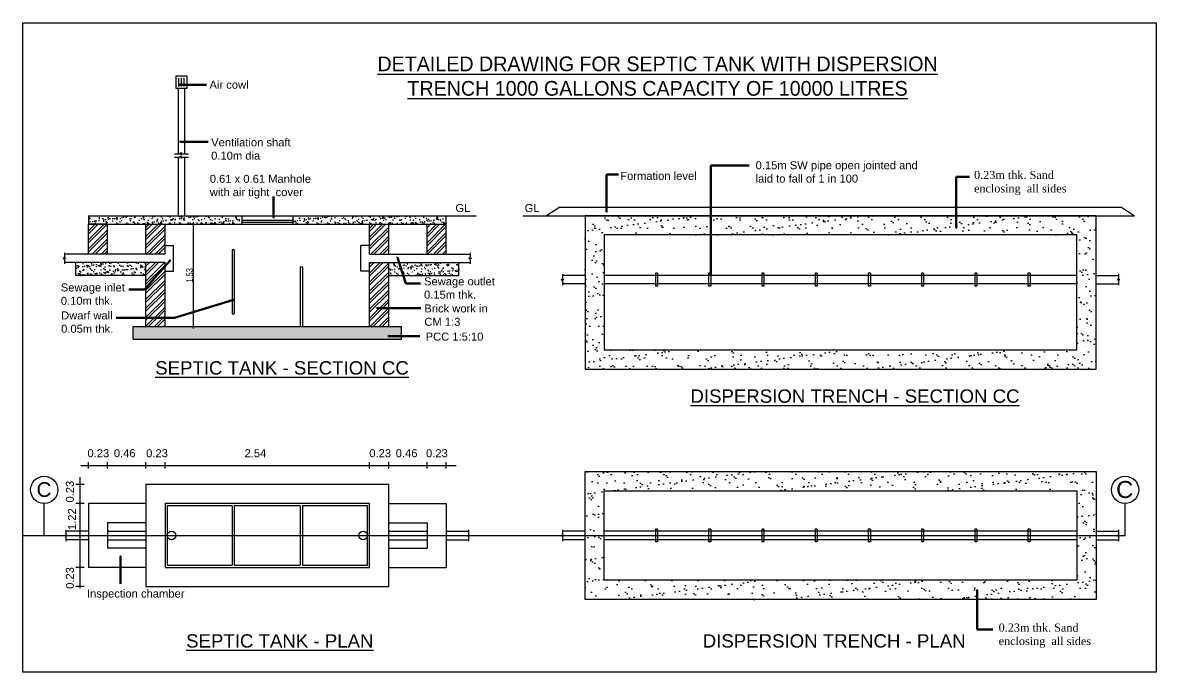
# Model space of a CAD drawing. Header units: metres. Extents: x 13627 to 13863, y 9458 to 9526.
# Drawn here: x 13851.06 to 13863.3, y 9502.87 to 9509.89 of the extents above; entities that cross this region are included whole.
import ezdxf

# ---------------------------------------------------------------- set-up
doc = ezdxf.new("R2010")
doc.units = ezdxf.units.M
doc.header["$LTSCALE"] = 150
doc.header["$PDMODE"] = 35
doc.linetypes.add('ACAD_ISO04W100', pattern=[30, 24, -3, 0, -3])
doc.linetypes.add('DOT2', pattern=[0.125, 0, -0.125])
doc.layers.get('0').update_dxf_attribs({"linetype": 'CONTINUOUS'})
doc.layers.get('DEFPOINTS').update_dxf_attribs({"color": 1, "linetype": 'CONTINUOUS'})
doc.layers.add('AR_WALL', color=7, linetype='CONTINUOUS', lineweight=40)
doc.layers.add('DIM', color=7, linetype='CONTINUOUS')
doc.layers.add('WALL', color=7, linetype='CONTINUOUS')
doc.styles.add('00', font='romantic.ttf')
doc.styles.add('Arial', font='arial.ttf', dxfattribs={"width": 0.8})
doc.styles.add('bold', font='arial.ttf')
doc.styles.add('book anti', font='BKANT.TTF')
doc.styles.add('regular', font='arial.ttf', dxfattribs={"height": 15})
doc.styles.add('ROMANS', font='sanss___.ttf', dxfattribs={"width": 0.95})
doc.dimstyles.new('Copy of vi', dxfattribs={"dimscale": 0, "dimtxt": 12, "dimasz": 1, "dimexe": 0.1875, "dimexo": 0.0625, "dimgap": 1, "dimtad": 1, "dimdec": 1, "dimrnd": 0.5, "dimzin": 3, "dimdsep": 46, "dimlunit": 4, "dimtxsty": 'ROMANS', "dimblk1": 'ARR', "dimblk2": 'ARR', "dimsah": 1, "dimcen": 0.0625, "dimdle": 5.5, "dimse1": 1, "dimse2": 1, "dimclrd": 11, "dimclre": 9, "dimclrt": 2, "dimadec": 0, "dimazin": 0, "dimtfac": 0.6, "dimtdec": 1, "dimtmove": 2, "dimatfit": 3, "dimldrblk": 'A', "dimfxl": 0, "dimtolj": 1, "dimtzin": 2, "dimarcsym": 0})
doc.dimstyles.get("Standard").update_dxf_attribs({"dimtxt": 0.1, "dimasz": 0.1, "dimexe": 0.03, "dimexo": 0.01, "dimgap": 0.01, "dimtad": 1, "dimzin": 3, "dimdsep": 46, "dimtxsty": 'Arial', "dimblk": 'ARCHTICK', "dimcen": 0.0625, "dimdle": 0.03, "dimclrd": 256, "dimclre": 9, "dimclrt": 256, "dimadec": 0, "dimazin": 0, "dimtfac": 0.6, "dimtofl": 0, "dimtmove": 1, "dimatfit": 3, "dimldrblk": 'OPEN90', "dimfxl": 0, "dimtolj": 1, "dimtzin": 0, "dimlwd": -1, "dimlwe": -1, "dimarcsym": 0})
pattern_1 = [(37.50000000000001, (0, 0), (-0.0032000625919681, 0.0978826474658685), [0, -0.07721599999999999, 0, -0.08636, 0, -0.08255]), (7.499999999999999, (0, 0), (0.0899046566276005, 0.1433650201136709), [0, -0.041656, 0, -0.069596, 0, -0.02667]), (327.5, (-0.0624840000000404, 0), (0.1581984740482916, 0.0002874369357092), [0, -0.0254, 0, -0.09144, 0, -0.11938]), (317.5, (-0.0624840000000404, 0), (0.1527112904944594, 0.0445858646514433), [0, -0.0127, 0, -0.059944, 0, -0.06858])]
pattern_2 = [(45, (0, 0), (-0.0673519209080187, 0.0673519209080187), []), (45, (0.0449012999997649, 0), (-0.0673519209080187, 0.0673519209080187), [])]
pattern_3 = [(37.50000000000001, (0, 0), (-0.0080001564799202, 0.2447066186646712), [0, -0.19304, 0, -0.2159, 0, -0.206375]), (7.499999999999999, (0, 0), (0.2247616415690013, 0.3584125502841771), [0, -0.10414, 0, -0.17399, 0, -0.066675]), (327.5, (-0.1562099999991915, 0), (0.395496185120729, 0.0007185923392729), [0, -0.0635, 0, -0.2286, 0, -0.29845]), (317.5, (-0.1562099999991915, 0), (0.3817782262361486, 0.1114646616286081), [0, -0.03175, 0, -0.14986, 0, -0.17145])]

# ---------------------------------------------------------------- blocks, each defined once
blk = doc.blocks.new('A')
at = {"layer": 'DIM', "color": 9, "linetype": 'ByBlock'}
for p, q in [((-0.128192039886966, 0), (0.1281920398869776, 0)), ((-0.0762, -0.0762), (0.0762, 0.0762)), ((0, 0.1281920398869776), (0, -0.128192039886966))]:
    blk.add_line(p, q, dxfattribs=at)
blk = doc.blocks.new('ARROW')
at = {"layer": 'WALL'}
blk.add_blockref('A', (0, 0), dxfattribs=at)
blk = doc.blocks.new('ARR')
at = {"layer": 'DIM'}
blk.add_blockref('ARROW', (0, 0), dxfattribs=at)
blk = doc.blocks.new('_ArchTick')
at = {"color": 0, "linetype": 'ByBlock', "const_width": 0.00381}
blk.add_lwpolyline([(-0.0127, -0.0127), (0.0127, 0.0127)], dxfattribs=at)
blk = doc.blocks.new('*D184')
blk.add_line((13902.15308219535, 9462.838146976723), (13902.15308219535, 9464.43089790395))
at = {"color": 9, "linetype": 'DOT2'}
for p, q in [((13902.15308219535, 9464.400897903948), (13902.18308219535, 9464.400897903948)), ((13902.15308219535, 9462.868146976725), (13902.18308219535, 9462.868146976725))]:
    blk.add_line(p, q, dxfattribs=at)
at = {"layer": 'DEFPOINTS', "color": 0}
for p in [(13901.72543839079, 9464.400897903948), (13902.15308219535, 9464.400897903948), (13901.72543839079, 9462.868146976725)]:
    blk.add_point(p, dxfattribs=at)
at = {"xscale": 0.1, "yscale": 0.1, "zscale": 0.1}
for p, rotation in [((13902.15308219535, 9464.400897903948), 90), ((13902.15308219535, 9462.868146976725), 270)]:
    blk.add_blockref('_ArchTick', p, dxfattribs=dict(at, rotation=rotation))
at = {"insert": (13902.09199079016, 9463.634522440341), "char_height": 0.1, "attachment_point": 5, "rotation": 90, "style": 'Arial'}
blk.add_mtext('\\A1;1.53', dxfattribs=at)
blk = doc.blocks.new('_Open90')
at = {"layer": 'AR_WALL', "color": 0, "lineweight": -2}
for p, q in [((0, 0), (-0.0254, 0)), ((-0.0127, 0.0127), (0, 0)), ((0, 0), (-0.0127, -0.0127))]:
    blk.add_line(p, q, dxfattribs=at)
blk = doc.blocks.new('SEPTIC TANK')
h = blk.add_hatch()
h.set_pattern_fill('AR-SAND', scale=0.002)
h.set_pattern_definition(pattern_1)
h.paths.add_polyline_path([(80.70832961690212, -8.16850555831661), (78.40920322606325, -8.16850555831661), (78.40920322606325, -8.29623480225382), (80.70832961690212, -8.29623480225382)])
h = blk.add_hatch()
h.set_pattern_fill('ANSI32', color=256, scale=0.01)
h.set_pattern_definition(pattern_2)
h.paths.add_polyline_path([(78.69659402491925, -8.29623480225382), (78.40920322606325, -8.29623480225382), (78.40920322606325, -8.743287156026781), (78.69659402491925, -8.743287156026781)])
h = blk.add_hatch()
h.set_pattern_fill('ANSI32', color=256, scale=0.01)
h.set_pattern_definition(pattern_2)
h.paths.add_polyline_path([(79.5587664214836, -8.29623480225382), (79.27137562262759, -8.29623480225382), (79.27137562262759, -8.743287156026781), (79.5587664214836, -8.743287156026781)])
h = blk.add_hatch()
h.set_pattern_fill('AR-SAND', scale=0.002)
h.set_pattern_definition(pattern_1)
h.paths.add_polyline_path([(83.77383147135151, -8.16850555831661), (81.47470508051445, -8.16850555831661), (81.47470508051445, -8.29623480225382), (83.77383147135151, -8.29623480225382)])
h = blk.add_hatch()
h.set_pattern_fill('ANSI32', color=256, scale=0.01)
h.set_pattern_definition(pattern_2)
h.paths.add_polyline_path([(82.91165907478717, -8.29623480225382), (82.624268275933, -8.29623480225382), (82.62426827593117, -8.743287156026781), (82.91165907478717, -8.743287156026781)])
h = blk.add_hatch()
h.set_pattern_fill('ANSI32', color=256, scale=0.01)
h.set_pattern_definition(pattern_2)
h.paths.add_polyline_path([(83.77383147135151, -8.29623480225382), (83.48644067249734, -8.29623480225382), (83.48644067249734, -8.743287156026781), (83.77383147135151, -8.743287156026781)])
h = blk.add_hatch()
h.set_pattern_fill('AR-SAND', scale=0.005)
h.set_pattern_definition(pattern_3)
h.paths.add_polyline_path([(93.52095770535198, -8.16850555831661), (85.85720306922849, -8.16850555831661), (85.85720306922849, -10.46763194915547), (93.52095770535198, -10.46763194915547)])
h.paths.add_polyline_path([(93.2335669064978, -10.1802411503013), (86.1445938680827, -10.1802411503013), (86.1445938680827, -8.455896357172605), (93.2335669064978, -8.455896357172605)], flags=16)
h = blk.add_hatch()
h.set_pattern_fill('AR-SAND', scale=0.002)
h.set_pattern_definition(pattern_1)
h.paths.add_polyline_path([(79.27137562262759, -8.871016399962171), (78.21760936016108, -8.871016399962171), (78.21760936016108, -9.06261026586435), (79.27137562262759, -9.06261026586435)])
h = blk.add_hatch()
h.set_pattern_fill('ANSI32', color=256, scale=0.01)
h.set_pattern_definition(pattern_2)
h.paths.add_polyline_path([(79.5587664214836, -8.871016399962171), (79.27137562262759, -8.871016399962171), (79.27137562262759, -9.828985729478516), (79.5587664214836, -9.828985729478516)])
h = blk.add_hatch()
h.set_pattern_fill('ANSI32', color=256, scale=0.01)
h.set_pattern_definition(pattern_2)
h.paths.add_polyline_path([(82.91165907478717, -8.871016399962171), (82.624268275933, -8.871016399962171), (82.624268275933, -9.828985729478516), (82.91165907478717, -9.828985729478516)])
h = blk.add_hatch()
h.set_pattern_fill('AR-SAND', scale=0.002)
h.set_pattern_definition(pattern_1)
h.paths.add_polyline_path([(83.96542533725551, -8.871016399962171), (82.91165907478717, -8.871016399962171), (82.91165907478717, -9.06261026586435), (83.96542533725551, -9.06261026586435)])
h = blk.add_hatch()
h.set_pattern_fill('AR-SAND', scale=0.002)
h.set_pattern_definition(pattern_1)
h.paths.add_polyline_path([(83.10325294068934, -9.828985729478516), (79.07978175672544, -9.828985729478516), (79.07978175672544, -10.02057959538069), (83.10325294068934, -10.02057959538069)])
h = blk.add_hatch()
h.set_pattern_fill('AR-SAND', scale=0.005)
h.set_pattern_definition(pattern_3)
h.paths.add_polyline_path([(93.52095770535198, -12.00624856127615), (85.85720306922849, -12.00624856127615), (85.85720306922849, -13.92218722030702), (93.52095770535198, -13.92218722030702)])
h.paths.add_polyline_path([(93.2335669064978, -13.63479642145285), (86.1445938680827, -13.63479642145285), (86.1445938680827, -12.29363936013033), (93.2335669064978, -12.29363936013033)], flags=16)
for p, q in [((77.42237973983718, -5.27207743195504), (94.42480334408356, -5.27207743195504)), ((77.42237973983718, -15.0161156001941), (77.42237973983718, -5.27207743195504)), ((94.42480334408356, -5.27207743195504), (94.42480334408356, -15.0161156001941)), ((79.72690955597498, -6.26158179910999), (79.72690955597498, -6.069987933205991)), ((79.72690955597498, -6.069987933205991), (79.88657111089378, -6.069987933205991)), ((79.76449064874942, -6.231367948294062), (79.76449064874942, -6.104789783674276)), ((79.8067403334353, -6.231367948294062), (79.8067403334353, -6.104789783674276)), ((79.8460761269198, -6.231367948294062), (79.8460761269198, -6.104789783674276)), ((79.88657111089378, -6.069987933205991), (79.88657111089378, -6.26158179910999)), ((79.88657111089378, -6.26158179910999), (79.72690955597498, -6.26158179910999)), ((79.7588418669602, -7.239779941493907), (79.7588418669602, -6.26158179910999)), ((79.85463879991039, -7.239779941493907), (79.85463879991039, -6.26158179910999)), ((79.7004726890773, -7.239779941493907), (79.78441847373142, -7.239779941493907)), ((79.7004726890773, -7.286944972374838), (79.78441847373142, -7.286944972374838)), ((79.7588418669602, -8.16850555831661), (79.7588418669602, -7.286944972374838)), ((79.81474151087788, -7.239779941493907), (79.90947648784096, -7.239779941493907)), ((79.81474151087788, -7.286944972374838), (79.90947648784096, -7.286944972374838)), ((79.85463879991039, -8.16850555831661), (79.85463879991039, -7.286944972374838)), ((85.47746381484103, -8.040776314381217), (85.27866816438109, -8.16850555831661)), ((85.47746381484103, -8.040776314381217), (93.90069695974123, -8.040776314381217)), ((93.90069695974123, -8.040776314381217), (94.09949261020122, -8.16850555831661)), ((78.40920322606325, -8.16850555831661), (83.77383147135151, -8.16850555831661)), ((78.40920322606325, -8.16850555831661), (78.40920322606325, -8.29623480225382)), ((78.69659402491925, -8.29623480225382), (78.40920322606325, -8.29623480225382)), ((78.40920322606325, -8.29623480225382), (83.77383147135151, -8.29623480225382)), ((78.40920322606325, -8.743287156026781), (78.40920322606325, -8.29623480225382)), ((78.69659402491925, -8.743287156026781), (78.69659402491925, -8.29623480225382)), ((79.27137562262759, -8.743287156026781), (79.27137562262759, -8.29623480225382)), ((79.27137562262759, -8.29623480225382), (79.5587664214836, -8.29623480225382)), ((79.5587664214836, -8.743287156026781), (79.5587664214836, -8.29623480225382)), ((80.70832961690212, -8.16850555831661), (80.70832961690212, -8.29623480225382)), ((80.70832961690212, -8.232370180285216), (81.47470508051445, -8.232370180285216)), ((80.70832961690212, -8.264302491268607), (81.47470508051445, -8.264302491268607)), ((81.47470508051445, -8.16850555831661), (81.47470508051445, -8.29623480225382)), ((82.62426827593117, -8.743287156026781), (82.624268275933, -8.29623480225382)), ((82.624268275933, -8.29623480225382), (82.91165907478717, -8.29623480225382)), ((82.91165907478717, -8.743287156026781), (82.91165907478717, -8.29623480225382)), ((83.48644067249734, -8.29623480225382), (83.77383147135151, -8.29623480225382)), ((83.48644067249734, -8.745093693232773), (83.48644067249734, -8.29623480225382)), ((83.77383147135151, -8.29623480225382), (83.77383147135151, -8.16850555831661)), ((83.77383147135151, -8.16850555831661), (84.22382698104593, -8.16850555831661)), ((83.77383147135151, -8.743287156026781), (83.77383147135151, -8.29623480225382)), ((84.92537578157135, -8.16850555831661), (94.09949261020122, -8.16850555831661)), ((93.52095770535198, -8.16850555831661), (85.85720306922849, -8.16850555831661)), ((85.85720306922849, -8.16850555831661), (85.85720306922849, -10.46763194915547)), ((93.52095770535198, -10.46763194915547), (93.52095770535198, -8.16850555831661)), ((93.2335669064978, -8.455896357172605), (86.1445938680827, -8.455896357172605)), ((86.1445938680827, -8.455896357172605), (86.1445938680827, -10.18024115029948)), ((93.2335669064978, -10.18024115029948), (93.2335669064978, -8.455896357172605)), ((79.5587664214836, -8.743287156026781), (79.5587664214836, -8.615557912091388)), ((79.5587664214836, -8.615557912091388), (79.68649566541717, -8.615557912091388)), ((79.68649566541717, -8.998745643897564), (79.68649566541717, -8.615557912091388)), ((82.4965390319976, -8.998745643897564), (82.4965390319976, -8.615557912091388)), ((82.62426827593117, -8.615557912091388), (82.4965390319976, -8.615557912091388)), ((82.62426827593117, -8.743287156026781), (82.62426827593117, -8.615557912091388)), ((78.05007728328019, -8.724132463927162), (78.05007728328019, -8.79329301756843)), ((79.5587664214836, -8.743287156026781), (78.05007728328019, -8.743287156026781)), ((78.05007728328019, -8.818755929838511), (78.05007728328019, -8.889323016293927)), ((80.56463421747323, -8.679422534059995), (80.56463421747323, -9.63739186357452)), ((80.59656652845844, -8.679422534059995), (80.56463421747323, -8.679422534059995)), ((80.59656652845844, -8.679422534059995), (80.59656652845844, -9.63739186357452)), ((82.62426827593117, -8.743287156026781), (84.13295741413638, -8.743287156026781)), ((84.13295741413638, -8.724132463927162), (84.13295741413638, -8.79329301756843)), ((84.13295741413638, -8.818755929838511), (84.13295741413638, -8.889323016293927)), ((79.5587664214836, -8.871016399962171), (78.05007728328019, -8.871016399962171)), ((79.27137562262759, -8.871016399962171), (78.21760936016108, -8.871016399962171)), ((78.21760936016108, -9.06261026586435), (78.21760936016108, -8.871016399962171)), ((79.27137562262759, -9.828985729478516), (79.27137562262759, -8.871016399962171)), ((79.5587664214836, -9.828985729478516), (79.5587664214836, -8.871016399962171)), ((79.5587664214836, -8.998745643897564), (79.68649566541717, -8.998745643897564)), ((81.58646816895816, -8.934881021930776), (81.58646816895816, -9.828985729478516)), ((81.58646816895816, -8.934881021930776), (81.61840047994156, -8.934881021930776)), ((81.61840047994156, -8.934881021930776), (81.61840047994156, -9.828985729478516)), ((82.62426827593117, -8.998745643897564), (82.4965390319976, -8.998745643897564)), ((82.624268275933, -9.828985729478516), (82.624268275933, -8.871016399962171)), ((82.62426827593117, -8.871016399962171), (84.13295741413638, -8.871016399962171)), ((82.91165907478717, -9.828985729478516), (82.91165907478717, -8.871016399962171)), ((82.91165907478717, -8.871016399962171), (83.96542533725551, -8.871016399962171)), ((83.96542533725551, -9.06261026586435), (83.96542533725551, -8.871016399962171)), ((79.27137562262759, -9.06261026586435), (78.21760936016108, -9.06261026586435)), ((82.91165907478717, -9.06261026586435), (83.96542533725551, -9.06261026586435)), ((85.52011023208615, -9.043455573764732), (85.52011023208615, -9.112616127407819)), ((85.85720306922849, -9.06261026586435), (85.52011023208615, -9.06261026586435)), ((85.52011023208615, -9.138079039677905), (85.52011023208615, -9.208646126133317)), ((93.2335669064978, -9.06261026586435), (86.1445938680827, -9.06261026586435)), ((86.91096933169683, -9.030677954880957), (86.91096933169683, -9.222271820784952)), ((86.94290164268023, -9.030677954880957), (86.91096933169683, -9.030677954880957)), ((86.94290164268023, -9.030677954880957), (86.94290164268023, -9.222271820784952)), ((87.70927710629257, -9.030677954880957), (87.70927710629257, -9.222271820784952)), ((87.74120941727777, -9.030677954880957), (87.70927710629257, -9.030677954880957)), ((87.74120941727777, -9.030677954880957), (87.74120941727777, -9.222271820784952)), ((88.50758488088832, -9.030677954880957), (88.50758488088832, -9.222271820784952)), ((88.5395171918717, -9.030677954880957), (88.50758488088832, -9.030677954880957)), ((88.5395171918717, -9.030677954880957), (88.5395171918717, -9.222271820784952)), ((89.30589265548404, -9.030677954880957), (89.30589265548404, -9.222271820784952)), ((89.33782496646745, -9.030677954880957), (89.30589265548404, -9.030677954880957)), ((89.33782496646745, -9.030677954880957), (89.33782496646745, -9.222271820784952)), ((90.10420043008163, -9.030677954880957), (90.10420043008163, -9.222271820784952)), ((90.13613274106501, -9.030677954880957), (90.10420043008163, -9.030677954880957)), ((90.13613274106501, -9.030677954880957), (90.13613274106501, -9.222271820784952)), ((90.90250820467735, -9.030677954880957), (90.90250820467735, -9.222271820784952)), ((90.93444051566077, -9.030677954880957), (90.90250820467735, -9.030677954880957)), ((90.93444051566077, -9.030677954880957), (90.93444051566077, -9.222271820784952)), ((91.70081597927307, -9.030677954880957), (91.70081597927307, -9.222271820784952)), ((91.73274829025648, -9.030677954880957), (91.70081597927307, -9.030677954880957)), ((91.73274829025648, -9.030677954880957), (91.73274829025648, -9.222271820784952)), ((92.49912375387069, -9.030677954880957), (92.49912375387069, -9.222271820784952)), ((92.53105606485224, -9.030677954880957), (92.49912375387069, -9.030677954880957)), ((92.53105606485224, -9.030677954880957), (92.53105606485224, -9.222271820784952)), ((93.52095770535198, -9.06261026586435), (93.85805054249614, -9.06261026586435)), ((93.85805054249614, -9.043455573764732), (93.85805054249614, -9.112616127407819)), ((93.85805054249614, -9.138079039677905), (93.85805054249614, -9.208646126133317)), ((85.85720306922849, -9.19033950980156), (85.52011023208615, -9.19033950980156)), ((93.2335669064978, -9.19033950980156), (86.1445938680827, -9.19033950980156)), ((86.94290164268023, -9.222271820784952), (86.91096933169683, -9.222271820784952)), ((87.74120941727777, -9.222271820784952), (87.70927710629257, -9.222271820784952)), ((88.5395171918717, -9.222271820784952), (88.50758488088832, -9.222271820784952)), ((89.33782496646745, -9.222271820784952), (89.30589265548404, -9.222271820784952)), ((90.13613274106501, -9.222271820784952), (90.10420043008163, -9.222271820784952)), ((90.93444051566077, -9.222271820784952), (90.90250820467735, -9.222271820784952)), ((91.73274829025648, -9.222271820784952), (91.70081597927307, -9.222271820784952)), ((92.53105606485224, -9.222271820784952), (92.49912375387069, -9.222271820784952)), ((93.52095770535198, -9.19033950980156), (93.85805054249614, -9.19033950980156)), ((80.56463421747323, -9.63739186357452), (80.59656652845844, -9.63739186357452)), ((79.07978175672544, -10.02057959538069), (79.07978175672544, -9.828985729478516)), ((79.07978175672544, -9.828985729478516), (83.10325294068934, -9.828985729478516)), ((83.10325294068934, -10.02057959538069), (83.10325294068934, -9.828985729478516)), ((79.07978175672544, -10.02057959538069), (83.10325294068934, -10.02057959538069)), ((86.1445938680827, -10.18024115029948), (93.2335669064978, -10.18024115029948)), ((85.85720306922849, -10.46763194915547), (93.52095770535198, -10.46763194915547)), ((78.40920322606325, -11.96038416203009), (78.40920322606325, -11.86291776300459)), ((78.69659402491925, -11.96038416203009), (78.69659402491925, -11.86291776300459)), ((79.27137562262759, -11.96038416203009), (79.27137562262759, -11.86291776300459)), ((79.5587664214836, -11.96038416203009), (79.5587664214836, -11.86291776300459)), ((82.624268275933, -11.96038416203009), (82.624268275933, -11.86291776300459)), ((82.91165907478717, -11.96038416203009), (82.91165907478717, -11.86291776300459)), ((83.48644067249734, -11.96038416203009), (83.48644067249734, -11.86291776300459)), ((83.77383147135151, -11.96038416203009), (83.77383147135151, -11.86291776300459)), ((78.2968216578738, -11.91165096251825), (83.92386828181407, -11.91165096251825)), ((78.34339377172364, -12.19784242718015), (78.22007297099117, -12.19784242718015)), ((78.2817333713574, -12.08812941758151), (78.2817333713574, -13.75341256418505)), ((79.27137562262759, -12.19784242718015), (79.27137562262759, -13.73059335440484)), ((82.91165907478717, -12.19784242718015), (79.27137562262759, -12.19784242718015)), ((82.91165907478717, -13.73059335440484), (82.91165907478717, -12.19784242718015)), ((78.34339377172364, -12.48523322603432), (78.22007297099117, -12.48523322603432)), ((79.27137562262759, -12.48523322603432), (78.40920322606325, -12.48523322603432)), ((78.40920322606325, -12.48523322603432), (78.40920322606325, -13.44320255554885)), ((79.5587664214836, -12.48523322603432), (79.5587664214836, -13.44320255554885)), ((82.624268275933, -12.48523322603432), (79.5587664214836, -12.48523322603432)), ((79.59069873246699, -12.51716553701772), (79.59069873246699, -13.41127024456546)), ((80.56463421747323, -12.51716553701772), (79.59069873246699, -12.51716553701772)), ((80.56463421747323, -12.51716553701772), (80.56463421747323, -13.41127024456546)), ((80.59656652845844, -12.51716553701772), (80.59656652845844, -13.41127024456546)), ((81.58646816895816, -12.51716553701772), (80.59656652845844, -12.51716553701772)), ((81.58646816895816, -12.51716553701772), (81.58646816895816, -13.41127024456546)), ((82.59233596494778, -12.51716553701772), (81.61840047994156, -12.51716553701772)), ((81.61840047994156, -12.51716553701772), (81.61840047994156, -13.41127024456546)), ((82.59233596494778, -13.41127024456546), (82.59233596494778, -12.51716553701772)), ((82.624268275933, -13.44320255554885), (82.624268275933, -12.48523322603432)), ((82.91165907478717, -12.48523322603432), (83.77383147135151, -12.48523322603432)), ((83.77383147135151, -12.48523322603432), (83.77383147135151, -13.44320255554885)), ((78.0721103889209, -12.88119857672427), (78.0721103889209, -12.95035913036554)), ((78.40920322606325, -12.90035326882389), (78.0721103889209, -12.90035326882389)), ((79.27137562262759, -12.7726240248885), (78.69659402491925, -12.7726240248885)), ((78.69659402491925, -12.7726240248885), (78.69659402491925, -13.15581175669467)), ((78.69659402491925, -12.90035326882389), (79.27137562262759, -12.90035326882389)), ((82.91165907478717, -12.7726240248885), (83.48644067249734, -12.7726240248885)), ((82.91165907478717, -12.90035326882389), (83.48644067249734, -12.90035326882389)), ((83.48644067249734, -12.7726240248885), (83.48644067249734, -13.15581175669467)), ((83.77383147135151, -12.90035326882389), (84.11092430849385, -12.90035326882389)), ((84.11092430849385, -12.88119857672427), (84.11092430849385, -12.95035913036554)), ((85.52011023208615, -12.88119857672427), (85.52011023208615, -12.95035913036554)), ((85.85720306922849, -12.90035326882389), (85.52011023208615, -12.90035326882389)), ((93.2335669064978, -12.90035326882389), (86.1445938680827, -12.90035326882389)), ((86.91096933169683, -12.8684209578405), (86.91096933169683, -13.06001482374268)), ((86.94290164268023, -12.8684209578405), (86.91096933169683, -12.8684209578405)), ((86.94290164268023, -12.8684209578405), (86.94290164268023, -13.06001482374268)), ((87.74120941727777, -12.8684209578405), (87.70927710629257, -12.8684209578405)), ((87.70927710629257, -12.8684209578405), (87.70927710629257, -13.06001482374268)), ((87.74120941727777, -12.8684209578405), (87.74120941727777, -13.06001482374268)), ((88.5395171918717, -12.8684209578405), (88.50758488088832, -12.8684209578405)), ((88.50758488088832, -12.8684209578405), (88.50758488088832, -13.06001482374268)), ((88.5395171918717, -12.8684209578405), (88.5395171918717, -13.06001482374268)), ((89.33782496646745, -12.8684209578405), (89.30589265548404, -12.8684209578405)), ((89.30589265548404, -12.8684209578405), (89.30589265548404, -13.06001482374268)), ((89.33782496646745, -12.8684209578405), (89.33782496646745, -13.06001482374268)), ((90.13613274106501, -12.8684209578405), (90.10420043008163, -12.8684209578405)), ((90.10420043008163, -12.8684209578405), (90.10420043008163, -13.06001482374268)), ((90.13613274106501, -12.8684209578405), (90.13613274106501, -13.06001482374268)), ((90.93444051566077, -12.8684209578405), (90.90250820467735, -12.8684209578405)), ((90.90250820467735, -12.8684209578405), (90.90250820467735, -13.06001482374268)), ((90.93444051566077, -12.8684209578405), (90.93444051566077, -13.06001482374268)), ((91.73274829025648, -12.8684209578405), (91.70081597927307, -12.8684209578405)), ((91.70081597927307, -12.8684209578405), (91.70081597927307, -13.06001482374268)), ((91.73274829025648, -12.8684209578405), (91.73274829025648, -13.06001482374268)), ((92.53105606485224, -12.8684209578405), (92.49912375387069, -12.8684209578405)), ((92.49912375387069, -12.8684209578405), (92.49912375387069, -13.06001482374268)), ((92.53105606485224, -12.8684209578405), (92.53105606485224, -13.06001482374268)), ((93.52095770535198, -12.90035326882389), (93.85805054249614, -12.90035326882389)), ((93.85805054249614, -12.88119857672427), (93.85805054249614, -12.95035913036554)), ((78.0721103889209, -12.97582204263562), (78.0721103889209, -13.04638912909104)), ((78.40920322606325, -13.02808251275928), (78.0721103889209, -13.02808251275928)), ((78.69659402491925, -13.02808251275928), (79.27137562262759, -13.02808251275928)), ((82.91165907478717, -13.02808251275928), (83.48644067249734, -13.02808251275928)), ((83.77383147135151, -13.02808251275928), (84.11092430849385, -13.02808251275928)), ((84.11092430849385, -12.97582204263562), (84.11092430849385, -13.04638912909104)), ((85.52011023208615, -12.97582204263562), (85.52011023208615, -13.04638912909104)), ((85.85720306922849, -13.02808251275928), (85.52011023208615, -13.02808251275928)), ((93.2335669064978, -13.02808251275928), (86.1445938680827, -13.02808251275928)), ((86.94290164268023, -13.06001482374268), (86.91096933169683, -13.06001482374268)), ((87.74120941727777, -13.06001482374268), (87.70927710629257, -13.06001482374268)), ((88.5395171918717, -13.06001482374268), (88.50758488088832, -13.06001482374268)), ((89.33782496646745, -13.06001482374268), (89.30589265548404, -13.06001482374268)), ((90.13613274106501, -13.06001482374268), (90.10420043008163, -13.06001482374268)), ((90.93444051566077, -13.06001482374268), (90.90250820467735, -13.06001482374268)), ((91.73274829025648, -13.06001482374268), (91.70081597927307, -13.06001482374268)), ((92.53105606485224, -13.06001482374268), (92.49912375387069, -13.06001482374268)), ((93.52095770535198, -13.02808251275928), (93.85805054249614, -13.02808251275928)), ((93.85805054249614, -12.97582204263562), (93.85805054249614, -13.04638912909104)), ((79.27137562262759, -13.15581175669467), (78.69659402491925, -13.15581175669467)), ((82.91165907478717, -13.15581175669467), (83.48644067249734, -13.15581175669467)), ((79.59069873246699, -13.41127024456546), (80.56463421747323, -13.41127024456546)), ((80.59656652845844, -13.41127024456546), (81.58646816895816, -13.41127024456546)), ((81.61840047994156, -13.41127024456546), (82.59233596494778, -13.41127024456546)), ((78.34339377172364, -13.44320255554885), (78.22007297099117, -13.44320255554885)), ((79.27137562262759, -13.44320255554885), (78.40920322606325, -13.44320255554885)), ((79.5587664214836, -13.44320255554885), (82.624268275933, -13.44320255554885)), ((82.91165907478717, -13.44320255554885), (83.77383147135151, -13.44320255554885)), ((78.34339377172364, -13.73059335440484), (78.22007297099117, -13.73059335440484)), ((79.27137562262759, -13.73059335440484), (82.91165907478717, -13.73059335440484)), ((94.42480334408356, -15.0161156001941), (77.42237973983718, -15.0161156001941))]:
    blk.add_line(p, q)
at = {"linetype": 'ACAD_ISO04W100'}
for p, q in [((77.74606543886148, -12.96421789079249), (77.74606543886148, -12.48437385583747)), ((93.95586267458384, -12.96421789079249), (93.95586267458384, -12.48437385583747)), ((77.42237973983718, -12.96421789079249), (93.95586267458384, -12.96421789079249))]:
    blk.add_line(p, q, dxfattribs=at)
for points in [[(85.85720306922849, -12.00624856127615), (93.52095770535198, -12.00624856127615), (93.52095770535198, -13.92218722030702), (85.85720306922849, -13.92218722030702)], [(86.1445938680827, -12.29363936013033), (93.2335669064978, -12.29363936013033), (93.2335669064978, -13.63479642145285), (86.1445938680827, -13.63479642145285)]]:
    blk.add_lwpolyline(points, close=True)
for centre, radius in [((77.74606543886148, -12.27990478205902), 0.204469073778681), ((93.95586267458384, -12.27990478205902), 0.204469073778681), ((79.6545633544356, -12.96421789079249), 0.0638646219677037), ((82.52847134298099, -12.96421789079249), 0.0638646219677037)]:
    blk.add_circle(centre, radius)
for points in [[(79.78441847373142, -7.239779941493907), (79.80221643423101, -7.220164548703905), (79.7972032434245, -7.254051178384542), (79.81474151087788, -7.239779941493907)], [(79.78441847373142, -7.286944972374838), (79.801436918382, -7.271175679839871), (79.79741406108042, -7.306914525675893), (79.81474151087788, -7.286944972374838)], [(78.05007728328019, -8.79329301756843), (78.0679568283267, -8.810571485069886), (78.05007728328019, -8.806727740109636), (78.03062138714267, -8.806024599198281), (78.05007728328019, -8.818755929838511)], [(84.13295741413638, -8.79329301756843), (84.11507786908805, -8.810571485069886), (84.13295741413638, -8.806727740109636), (84.15241331027393, -8.806024599198281), (84.13295741413638, -8.818755929838511)], [(85.52011023208615, -9.112616127407819), (85.53798977713268, -9.129894594909274), (85.52011023208615, -9.126050849949024), (85.50065433594864, -9.12534770903585), (85.52011023208615, -9.138079039677905)], [(93.85805054249614, -9.112616127407819), (93.84017099744959, -9.129894594909274), (93.85805054249614, -9.126050849949024), (93.87750643863363, -9.12534770903585), (93.85805054249614, -9.138079039677905)], [(78.0721103889209, -12.95035913036554), (78.08998993396926, -12.96763759786699), (78.0721103889209, -12.96379385290675), (78.0526544927834, -12.96309071199539), (78.0721103889209, -12.97582204263562)], [(84.11092430849385, -12.95035913036554), (84.09304476344734, -12.96763759786699), (84.11092430849385, -12.96379385290675), (84.13038020463138, -12.96309071199539), (84.11092430849385, -12.97582204263562)], [(85.52011023208615, -12.95035913036554), (85.53798977713268, -12.96763759786699), (85.52011023208615, -12.96379385290675), (85.50065433594864, -12.96309071199539), (85.52011023208615, -12.97582204263562)], [(93.85805054249614, -12.95035913036554), (93.84017099744959, -12.96763759786699), (93.85805054249614, -12.96379385290675), (93.87750643863363, -12.96309071199539), (93.85805054249614, -12.97582204263562)]]:
    blk.add_spline(points, degree=3)
at = {"style": 'regular'}
for s, height, p in [('%%USEPTIC TANK - SECTION CC', 0.2, (79.41015809223063, -10.54952937235248)), ('%%UDISPERSION TRENCH - SECTION CC', 0.2, (87.43744537795462, -10.97299097205541)), ('0.23', 0.12, (78.39397594316323, -11.78969924674493)), ('0.46', 0.12, (78.79002790507911, -11.78969924674493)), ('0.23', 0.12, (79.27372806284257, -11.78969924674493)), ('2.54', 0.12, (80.74957927298601, -11.78969924674493)), ('0.23', 0.12, (82.62126928643556, -11.78969924674493)), ('0.46', 0.12, (83.01732124835144, -11.78969924674493)), ('0.23', 0.12, (83.47203769081534, -11.78969924674493)), ('C', 0.2199653374000185, (77.63031765069356, -12.38418722668393)), ('C', 0.2554584878708151, (93.82221094046145, -12.40193380191886)), ('%%USEPTIC TANK - PLAN', 0.2, (79.87392781039487, -14.64498344495223)), ('DISPERSION TRENCH - PLAN', 0.2, (87.62151081805858, -14.64498344495223))]:
    blk.add_text(s, height=height, dxfattribs=at).set_placement(p)
for s, p in [('0.23', (78.18997555163878, -12.46889948502576)), ('1.22', (78.22267078093138, -12.88172100234987)), ('0.23', (78.18997555163878, -13.76383532876025))]:
    blk.add_text(s, height=0.12, rotation=90, dxfattribs=at).set_placement(p)
for s, insert, char_height, width, attachment_point, style in [('{\\LDETAILED DRAWING FOR SEPTIC TANK WITH DISPERSION TRENCH 1000 GALLONS CAPACITY OF 10000 LITRES}', (86.94428549742226, -5.779527172269808), 0.2204614809500043, 9.156088630687007, 2, 'book anti'), ('Air cowl', (80.22403177419983, -6.14293898388496), 0.12, 1.168949509234153, 1, 'bold'), ('Ventilation shaft 0.10m dia', (80.24913059753817, -7.006848846976937), 0.12, 1.268400525666947, 1, 'bold'), ('0.15m SW pipe open jointed and laid to fall of 1 in 100', (88.41493019260997, -7.350572989660576), 0.12, 2.426766712142125, 1, 'bold'), ('0.61 x 0.61 Manhole with air tight  cover', (80.22845934775069, -7.554155589472427), 0.12, 1.771062430007073, 1, 'bold'), ('Formation level', (86.38479366643152, -7.510681511514122), 0.12, 1.168949509234153, 1, 'bold'), ('GL', (83.91246218153353, -7.992166859201461), 0.12, 0.2236289222382766, 1, 'bold'), ('GL', (84.95039948143129, -7.992166859201461), 0.12, 0.2236289222382766, 1, 'bold'), ('Sewage inlet 0.10m thk.', (77.99429245453754, -9.183437801731996), 0.12, 1.168949509234153, 1, 'bold'), ('Sewage outlet 0.15m thk.', (83.44179597367656, -9.092122721163832), 0.12, 1.168949509234153, 1, 'bold'), ('Brick work in CM 1:3', (83.44653375458618, -9.498288487435273), 0.12, 1.168949509234153, 1, 'bold'), ('Dwarf wall 0.05m thk.', (77.99893033335866, -9.602768841490617), 0.12, 1.045407250849164, 1, 'bold'), ('PCC 1:5:10', (83.46603517148833, -9.920746589488774), 0.12, 0.8666030013646377, 1, 'bold'), ('Inspection chamber', (78.3861270656471, -13.7747703138084), 0.12, 1.465293315142844, 1, 'bold')]:
    blk.add_mtext(s, dxfattribs=dict(insert=insert, char_height=char_height, width=width, attachment_point=attachment_point, style=style))
at = {"color": 7, "char_height": 0.121, "width": 1.565237890161369, "attachment_point": 1, "style": '00'}
for insert in [(91.69050087066351, -7.495538885499627), (92.05973293879472, -14.28463025862766)]:
    blk.add_mtext('0.23m thk. Sand enclosing  all sides', dxfattribs=dict(at, insert=insert))
dim = blk.add_linear_dim(base=(79.98641022603623, -8.296234802255638), p1=(79.5587664214836, -9.828985729478516), p2=(79.5587664214836, -8.296234802255638), angle=90, dimstyle='Standard', override={"dimfxl": 0, "dimfxlon": 1, "dimarcsym": 2})
dim.commit()
dim.dimension.update_dxf_attribs({"geometry": '*D184', "text_midpoint": (79.9253188208495, -9.062610265862533), "insert": (-13822.16667196931, -9472.697132706204)})
at = {"lineweight": -3, "ltscale": 0.5}
for points in [[(79.76685873400494, -6.204011642366821), (80.18092262163555, -6.204011642366821)], [(79.78888563107284, -7.058047899108713), (80.20294951870345, -7.058047899108713)], [(87.74120941727777, -9.06261026586435), (87.74120941727777, -7.416305132121124), (88.31845034945945, -7.416305132121124)], [(86.17881097053396, -8.10439821349064), (86.17881097053396, -7.551505523471861), (86.35901012131035, -7.551505523471861)], [(91.42373121617676, -8.345509936556482), (91.42373121617676, -7.583696667586992), (91.62157973609646, -7.583696667586992)], [(81.1846661608979, -8.193210849678508), (81.1846661608979, -7.880762027793026)], [(79.63275380185951, -8.83737704696432), (79.25096888481313, -9.27392350723676), (79.01456118567874, -9.27392350723676)], [(83.04462207191864, -8.796440758258539), (83.16978122604996, -9.185128305014587), (83.38725899289055, -9.185128305014587)], [(80.58210822172805, -9.428942292510328), (79.69917658203485, -9.701110150232124), (78.82334707270273, -9.701110150232124)], [(82.74081073572961, -9.553292052838511), (83.39617449754405, -9.553292052838511)], [(82.9127383919458, -9.974350482802038), (83.37989348429073, -9.974350482802038)], [(78.89153781712956, -13.27815905660645), (78.89153781712956, -13.68973471603567)], [(91.73701205951514, -13.78581597416451), (91.73701205951514, -14.37147647018719), (91.97454592765644, -14.37147647018719)]]:
    blk.add_leader(points, dimstyle='Copy of vi', override={"dimscale": 1, "dimasz": 0.1, "dimtad": 0, "dimclrd": 256, "dimlwd": 65535}, dxfattribs=at)

msp = doc.modelspace()

# ---------------------------------------------------------------- block references
at = {"xscale": 0.7200000000000001, "yscale": 0.7200000000000001, "zscale": 0.7200000000000001}
msp.add_blockref('SEPTIC TANK', (13795.31630502113, 9513.681996753576), dxfattribs=at)

doc.saveas('drawing.dxf')
